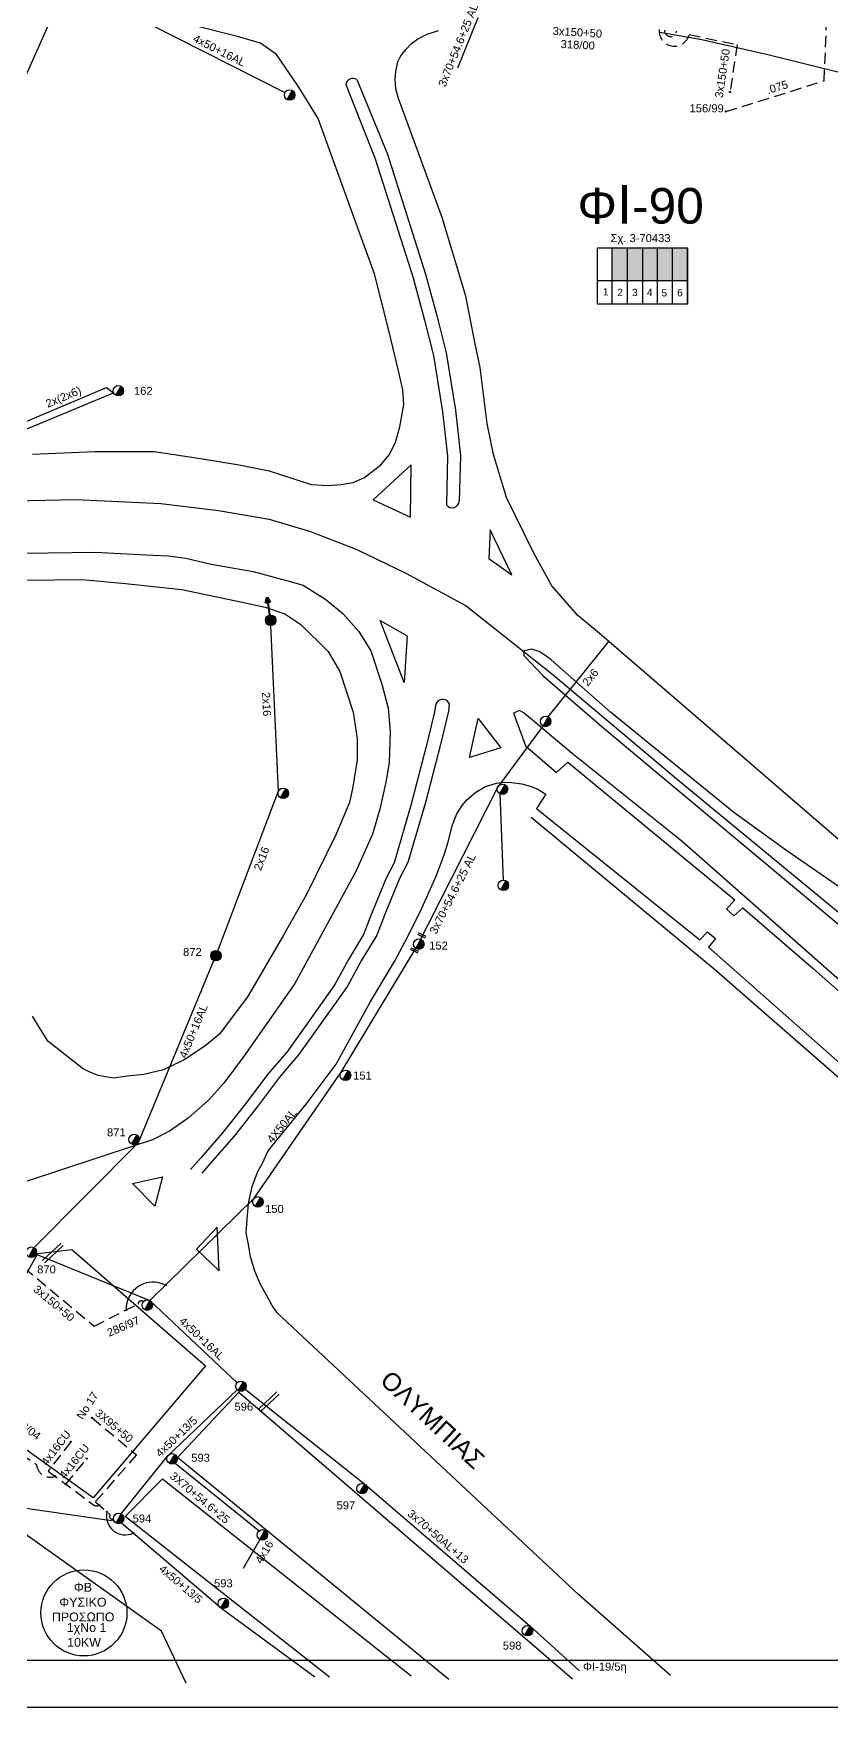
# Model space of a CAD drawing. Header units: millimetres. Extents: x 7477 to 9676, y 1828 to 2857.
# Drawn here: x 7709.5 to 7888.9, y 1836.4 to 2212.9 of the extents above; entities that cross this region are included whole.
import ezdxf
from ezdxf.enums import TextEntityAlignment as Align

# ---------------------------------------------------------------- set-up
doc = ezdxf.new("R2010")
doc.units = ezdxf.units.MM
doc.linetypes.add('DASHED', pattern=[19.05, 12.7, -6.35])
for name, color, linetype, lineweight in [('.075', 7, 'Continuous', 30), ('2x16', 7, 'Continuous', 30), ('2x6', 7, 'SYN_LINE', 30), ('3x150+50', 7, 'Continuous', 30), ('3x150+70', 7, 'Continuous', 30), ('3x70+50AL+13', 7, 'Continuous', 30), ('3x70+54.6+25 AL', 7, 'SYN_LINE', 30), ('3X95+50', 7, 'Continuous', 30), ('4x16', 7, 'Continuous', 30), ('4x16CU', 7, 'Continuous', 30), ('4x50+13_5', 7, 'Continuous', 30), ('4x50+16AL', 7, 'Continuous', 30), ('4x50AL', 7, 'Continuous', 30), ('text διευθύνσεων', 250, 'Continuous', 30), ('Υπόβαθρο ΔΕΗ', 7, 'Continuous', 30)]:
    doc.layers.add(name, color=color, linetype=linetype, lineweight=lineweight)
for name, color, linetype in [('Pillar OTE', 7, 'Continuous'), ('TEXT ΚΑΛΩΔΙΩΝ', 7, 'Continuous'), ('Άγνωστα', 7, 'Continuous'), ('Επίτονοι', 7, 'Continuous'), ('Επιγραφές - Σχήματα', 7, 'Continuous'), ('Καλώδια ΧΤ   3x150AL+50CU', 7, 'DASHED'), ('Μηχανική τομή', 7, 'Continuous'), ('Στύλος Ξύλινος', 7, 'Continuous'), ('Στύλος Ξύλινος @ 1', 7, 'Continuous'), ('Στύλος ΦΜ', 7, 'Continuous'), ('Στύλος ΦΜ @ 1', 7, 'Continuous'), ('Συνδέσεις', 7, 'Continuous'), ('Τομή', 7, 'Continuous'), ('Υπόγεια καλώδια Παροχών ΧΤ   4x50AL', 7, 'DASHED')]:
    doc.layers.add(name, color=color, linetype=linetype)
doc.styles.add('arial', font='ARIAL.TTF')
doc.styles.get("Standard").update_dxf_attribs({"font": 'ARIAL.TTF'})
doc.linetypes.add('SYN_LINE', pattern='A,0.5,-0.0001,["/\\/\\/\\/",Standard,S=0.1,R=0,X=0,Y=-0.05],-0.25', length=0.7501)

# ---------------------------------------------------------------- blocks, each defined once
blk = doc.blocks.new('ΥΠΑΡΧΩΝ ΤΣΙΜΕΝΤΕΝΙΟΣ ΣΤΥΛΟΣ')
at = {"layer": 'Στύλος ΦΜ'}
blk.add_hatch(color=7, dxfattribs=at).paths.add_polyline_path([(-1.29, -2.28, 0.574793), (2.62, 0, 0.268822), (1.3, 2.27)])
at = {"layer": 'Στύλος ΦΜ', "color": 7}
blk.add_line((-1.29, -2.28), (1.3, 2.27), dxfattribs=at)
blk.add_circle((0, 0), 2.62, dxfattribs=at)
at = {"layer": 'Στύλος ΦΜ', "flags": 4}
for tag, p in [('ΑΡΙΘΜΟΣ', (-4.68, 8.05)), ('ΤΥΠΟΣ', (-4.91, 3.03))]:
    blk.add_attdef(tag, p, '', height=4, dxfattribs=at)
blk = doc.blocks.new('ΥΠΑΡΧΩΝ ΞΥΛΙΝΟΣ ΣΤΥΛΟΣ')
at = {"layer": 'Στύλος Ξύλινος'}
h = blk.add_hatch(color=7, dxfattribs=at)
h.paths.add_polyline_path([(-2.62, 0, 0.270008), (-1.29, -2.28), (1.3, 2.27, 0.576266)])
h.paths.add_polyline_path([(-1.29, -2.28, 0.574793), (2.62, 0, 0.268822), (1.3, 2.27)])
at = {"layer": 'Στύλος Ξύλινος', "color": 7}
blk.add_line((-1.29, -2.28), (1.3, 2.27), dxfattribs=at)
blk.add_circle((0, 0), 2.62, dxfattribs=at)
at = {"layer": 'Στύλος Ξύλινος', "flags": 4}
for tag, p in [('ΑΡΙΘΜΟΣ', (-4.91, 8.6)), ('ΤΥΠΟΣ', (-4.85, 3.39))]:
    blk.add_attdef(tag, p, '', height=4, dxfattribs=at)
blk = doc.blocks.new('ΕΠΙΤΟΝΟΣ')
at = {"layer": 'Επίτονοι', "lineweight": 40, "ltscale": 40}
blk.add_hatch(color=256, dxfattribs=at).paths.add_polyline_path([(-1.13, 6.47), (0, 9.1), (1.13, 6.47)])
for p, q in [((-1.13, 6.47), (0, 9.1)), ((0, 9.1), (1.13, 6.47)), ((1.13, 6.47), (-1.13, 6.47)), ((-1.13, 6.47), (0, 6.47)), ((0, 6.47), (0, 0))]:
    blk.add_line(p, q, dxfattribs=at)
blk = doc.blocks.new('_ΣΥΝΔΕΣΗ')
at = {"layer": 'Συνδέσεις', "linetype": 'SYN_LINE', "ltscale": 40}
blk.add_hatch(color=256, dxfattribs=at).paths.add_polyline_path([(0.5, 0, 1), (-0.5, 0, 1)])
at = {"layer": 'Συνδέσεις'}
blk.add_circle((0, 0), 0.5, dxfattribs=at)
blk = doc.blocks.new('ΤΟΜΗ')
at = {"layer": 'Τομή', "ltscale": 40}
for p, q in [((-5.7, 0), (17.1, 0)), ((-5.7, -2.8), (17.1, -2.8))]:
    blk.add_line(p, q, dxfattribs=at)
blk = doc.blocks.new('ΜΗΧΑΝΙΚΗ ΤΟΜΗ')
at = {"layer": 'Μηχανική τομή', "ltscale": 40}
for p, q in [((-1.9, 0.8), (5.7, 0.8)), ((-1.9, -0.8), (5.7, -0.8))]:
    blk.add_line(p, q, dxfattribs=at)

msp = doc.modelspace()

# ---------------------------------------------------------------- hatches: boundary and pattern name
at = {"layer": 'Καλώδια ΧΤ   3x150AL+50CU', "linetype": 'DASHED', "lineweight": -3, "ltscale": 0.2}
h = msp.add_hatch(color=6, dxfattribs=at)
h.dxf.hatch_style = 1
h.paths.add_polyline_path([(7843.07, 2164.67), (7839.63, 2164.68), (7839.63, 2157.31), (7843.07, 2157.31)])
h = msp.add_hatch(color=30, dxfattribs=at)
h.dxf.hatch_style = 1
h.paths.add_polyline_path([(7843.07, 2157.31), (7846.5, 2157.31), (7846.51, 2164.67), (7843.07, 2164.67)])
h = msp.add_hatch(color=62, dxfattribs=at)
h.dxf.hatch_style = 1
h.paths.add_polyline_path([(7849.8, 2164.67), (7846.51, 2164.67), (7846.5, 2157.31), (7849.8, 2157.3)])
h = msp.add_hatch(color=1, dxfattribs=at)
h.dxf.hatch_style = 1
h.paths.add_polyline_path([(7853.1, 2164.67), (7849.8, 2164.67), (7849.8, 2157.3), (7853.1, 2157.3)])
h = msp.add_hatch(color=133, dxfattribs=at)
h.dxf.hatch_style = 1
h.paths.add_polyline_path([(7856.49, 2164.67), (7853.19, 2164.67), (7853.19, 2157.3), (7856.49, 2157.3)])

# ---------------------------------------------------------------- linework, layer by layer
at = {"layer": '.075', "color": 30, "linetype": 'DASHED', "lineweight": -3, "ltscale": 0.2}
msp.add_lwpolyline([(7865.21, 2195.33), (7887.28, 2202.23), (7887.91, 2216.54, 0.904483), (7888.38, 2217.66, -68.044172)], format="xyb", dxfattribs=at)
at = {"lineweight": -3, "ltscale": 0.2}
msp.add_circle((7720.85, 1857.65), 9.67, dxfattribs=at)
at = {"layer": '2x16', "color": 1, "linetype": 'Continuous', "lineweight": -3, "ltscale": 0.2}
msp.add_lwpolyline([(7750.99, 2006.57), (7764.64, 2042.58), (7762.9, 2079.72)], dxfattribs=at)
at = {"layer": '2x6', "color": 6, "linetype": 'SYN_LINE', "lineweight": -3, "ltscale": 15}
for points in [[(7706.59, 2123.34), (7706.46, 2125.05), (7725.9, 2133.28), (7727.52, 2132.09)], [(7706.59, 2123.34), (7727.52, 2132.09)]]:
    msp.add_lwpolyline(points, dxfattribs=at)
at = {"layer": '2x6', "color": 2, "linetype": 'SYN_LINE', "lineweight": -3, "ltscale": 15}
msp.add_lwpolyline([(7825.24, 2059.17), (7838.9, 2076.14)], dxfattribs=at)
at = {"layer": '3x150+50', "color": 1, "linetype": 'DASHED', "lineweight": -3, "ltscale": 0.2}
msp.add_lwpolyline([(7850.19, 2213.8, 0.921812), (7856.95, 2212.63), (7867.71, 2210.39), (7866.12, 2199.72)], format="xyb", dxfattribs=at)
at = {"layer": '3x150+50', "color": 6, "linetype": 'DASHED', "lineweight": -3, "ltscale": 0.2}
msp.add_lwpolyline([(7854.11, 2213.41, -0.971242), (7851.41, 2213.62, 54.270647)], format="xyb", dxfattribs=at)
at = {"layer": '3x150+50', "color": 2, "linetype": 'DASHED', "lineweight": -3, "ltscale": 0.2}
msp.add_lwpolyline([(7707.38, 1935.28), (7723.12, 1922.16), (7733.03, 1927.11, -0.632518), (7734.24, 1927.68, -259.058861)], format="xyb", dxfattribs=at)
at = {"layer": '3x150+50', "color": 30, "linetype": 'DASHED', "lineweight": -3, "ltscale": 0.2}
msp.add_lwpolyline([(7677.64, 1882.52, -0.467884), (7680.44, 1881.13), (7688.24, 1895.22), (7687, 1897.06), (7690.45, 1903.07), (7695.75, 1899.7), (7697.35, 1900.08), (7710.2, 1891.03, 0.50203), (7714.4, 1888.38, 374.388534)], format="xyb", dxfattribs=at)
at = {"layer": '3x150+70', "color": 30, "linetype": 'DASHED', "lineweight": -3, "ltscale": 0.2}
msp.add_lwpolyline([(7712.82, 1889.56), (7723.07, 1881.9, 0.337762), (7724.28, 1881.91, -0.414816)], format="xyb", dxfattribs=at)
at = {"layer": '3x70+50AL+13', "color": 85, "linetype": 'Continuous', "lineweight": -3, "ltscale": 0.2}
msp.add_lwpolyline([(7757.14, 1907.99), (7783.99, 1886.63), (7821.18, 1854.66), (7832.27, 1844.61)], dxfattribs=at)
at = {"layer": '3x70+54.6+25 AL', "color": 62, "linetype": 'SYN_LINE', "lineweight": -3, "ltscale": 15}
msp.add_lwpolyline([(7804.89, 2205.16), (7809.47, 2216.46)], dxfattribs=at)
at = {"layer": '3x70+54.6+25 AL', "color": 2, "linetype": 'SYN_LINE', "lineweight": -3, "ltscale": 15}
for points in [[(7795.77, 2007.62), (7813.83, 2043.23), (7824.08, 2057.12)], [(7814.37, 2041.87), (7815.13, 2022.47)]]:
    msp.add_lwpolyline(points, dxfattribs=at)
at = {"layer": '3x70+54.6+25 AL', "color": 30, "linetype": 'SYN_LINE', "lineweight": -3, "ltscale": 20}
msp.add_lwpolyline([(7741.37, 1891.33), (7760.23, 1876.11)], dxfattribs=at)
at = {"layer": '3X95+50', "color": 30, "linetype": 'DASHED', "lineweight": -3, "ltscale": 0.2}
msp.add_lwpolyline([(7722.68, 1901.52), (7732.67, 1893.22), (7723.44, 1882.64), (7726.77, 1879.74, 0.789295), (7727.48, 1878.77, -64.785178)], format="xyb", dxfattribs=at)
at = {"layer": '4x16', "color": 30, "linetype": 'SYN_LINE', "lineweight": -3, "ltscale": 10}
msp.add_lwpolyline([(7760.4, 1874.18), (7756.67, 1867.63)], dxfattribs=at)
at = {"layer": '4x16CU', "color": 30, "linetype": 'DASHED', "lineweight": -3, "ltscale": 0.2}
for points in [[(7717.89, 1896.15), (7712.82, 1889.56)], [(7716.82, 1886.57), (7721.47, 1892.35)]]:
    msp.add_lwpolyline(points, dxfattribs=at)
at = {"layer": '4x50+13_5', "color": 30, "linetype": 'Continuous', "lineweight": -3, "ltscale": 0.2}
for points in [[(7729.24, 1879.91), (7739.68, 1892.89), (7755.29, 1907.81)], [(7729.28, 1877.89), (7751.84, 1858.68), (7772.8, 1843.31)]]:
    msp.add_lwpolyline(points, dxfattribs=at)
at = {"layer": '4x50+16AL', "color": 27, "linetype": 'Continuous', "lineweight": -3, "ltscale": 0.2}
msp.add_lwpolyline([(7735.69, 2214.96), (7766.06, 2199.59)], dxfattribs=at)
at = {"layer": '4x50+16AL', "color": 1, "linetype": 'Continuous', "lineweight": -3, "ltscale": 0.2}
msp.add_lwpolyline([(7709.61, 1939.8), (7733.11, 1963.47), (7750.09, 2004.39)], dxfattribs=at)
at = {"layer": '4x50+16AL', "color": 30, "linetype": 'Continuous', "lineweight": -3, "ltscale": 0.2}
msp.add_lwpolyline([(7710.12, 1938.37), (7735.69, 1927.9), (7755.29, 1909.43)], dxfattribs=at)
at = {"layer": '4x50AL', "color": 2, "linetype": 'Continuous', "lineweight": -3, "ltscale": 0.2}
msp.add_lwpolyline([(7735.69, 1927.9), (7759.13, 1950.93), (7778.7, 1979.24), (7795.77, 2007.62)], dxfattribs=at)
at = {"layer": '4x50AL', "color": 5, "linetype": 'Continuous', "lineweight": -3, "ltscale": 0.2}
msp.add_lwpolyline([(7675.29, 1899.01), (7703.15, 1881.85), (7727.61, 1878.34)], dxfattribs=at)
at = {"layer": 'Pillar OTE', "lineweight": -3, "ltscale": 40}
for points in [[(7836.3, 2152.04), (7836.3, 2164.68), (7856.59, 2164.67), (7856.58, 2152.01), (7836.3, 2152.04)], [(7839.62, 2152.03), (7839.63, 2164.68)], [(7843.06, 2152.03), (7843.07, 2164.67)], [(7846.5, 2152.03), (7846.51, 2164.67)], [(7849.8, 2152.02), (7849.8, 2164.67)], [(7853.19, 2152.02), (7853.19, 2164.67)], [(7856.58, 2152.02), (7856.59, 2164.67)], [(7836.3, 2157.32), (7856.58, 2157.3)]]:
    msp.add_lwpolyline(points, dxfattribs=at)
at = {"layer": 'Επιγραφές - Σχήματα', "lineweight": -3}
msp.add_lwpolyline([(7476.75, 2855.51), (9675.5, 2855.53), (9675.51, 1836.39), (7476.75, 1836.37)], close=True, dxfattribs=at)
at = {"layer": 'Υπόβαθρο ΔΕΗ', "lineweight": -3}
for points in [[(7515.98, 2835.63), (9502.35, 2835.63), (9502.35, 1846.95), (7515.98, 1846.95)], [(7794.46, 2115.84), (7785.89, 2108.03), (7794.32, 2104.12)], [(7812.23, 2101.25), (7811.86, 2094.78), (7817.07, 2091.15)], [(7787.49, 2080.87), (7793.57, 2077.42), (7792.86, 2066.9)], [(7809.49, 2058.81), (7814.63, 2052.22), (7807.54, 2050.05)], [(7738.53, 1955.75), (7736.82, 1949.12), (7731.81, 1954.24)], [(7750.84, 1944.42), (7746.16, 1939.44), (7751.3, 1934.61)], [(7718.12, 1939.38), (7748.19, 1913.22), (7722.91, 1883.54), (7692.09, 1905.62), (7710.48, 1938.47)]]:
    msp.add_lwpolyline(points, close=True, dxfattribs=at)
for points in [[(7709.28, 2118.29), (7723.31, 2118.87), (7736.63, 2118.87), (7747.08, 2117.31), (7755.74, 2115.91), (7762.47, 2114.52), (7768.06, 2112.76), (7771.94, 2111.48), (7775.71, 2111.25), (7778.66, 2111.42), (7781.4, 2111.9), (7783.95, 2112.99), (7787.58, 2115.9), (7789.57, 2118.17), (7790.91, 2120.98), (7791.9, 2124.41), (7792.75, 2129.46), (7792.58, 2132.72), (7791.58, 2136.98), (7789.38, 2146.06), (7786.16, 2158.83), (7782.06, 2170.14), (7773.51, 2193.78), (7771.1, 2197.7), (7768.9, 2201.27), (7764.19, 2208.19), (7760.57, 2210.74), (7755.36, 2212.18), (7716.11, 2222.16), (7707.11, 2201.91)], [(7918.76, 2007.24), (7836.74, 2078), (7831.89, 2081.99), (7826.07, 2088.68), (7822.01, 2096), (7815.87, 2108.5), (7812.91, 2118.17), (7811.51, 2125.18), (7809.94, 2137.76), (7808.84, 2143.11), (7806.69, 2153.83), (7801.44, 2171.51), (7791.57, 2198.24), (7790.98, 2200.43), (7790.82, 2202.53), (7791, 2204.34), (7791.43, 2206.54), (7792.14, 2207.84), (7793.31, 2209.39), (7794.42, 2210.54), (7795.91, 2211.7), (7798.02, 2212.71), (7800.58, 2213.57)], [(7850.32, 2213.17), (7859.78, 2211.54), (7874.65, 2208.15), (7900.03, 2201.89)], [(7779.72, 2201.4), (7786.37, 2184.73), (7794.85, 2157.93), (7797.46, 2148.42), (7799.45, 2140.47), (7801.51, 2127.77), (7802.57, 2117.85), (7802.38, 2106.84), (7802.38, 2106.84)], [(7782.2, 2202.54), (7789.12, 2185.74), (7797.66, 2158.76), (7800.29, 2149.16), (7802.32, 2141.06), (7804.41, 2128.15), (7805.5, 2117.97), (7805.22, 2107.72)], [(7701.65, 2107.71), (7719.02, 2108.05), (7738.11, 2107.18), (7751.08, 2105.63), (7762.51, 2103.67), (7771.82, 2100.86), (7782.23, 2096.81), (7793.2, 2091.5), (7806.83, 2084.15), (7826.37, 2068.67), (7854.34, 2045.1), (7891.42, 2014.52), (7928.35, 1980.84), (7962.19, 1950.16), (7981.36, 1931.33), (8029.9, 1883.72)], [(7707.53, 2096), (7723.36, 2096.23), (7734.79, 2095.65), (7739.78, 2095.39), (7743.76, 2094.88), (7749.45, 2093.51), (7758.92, 2091.89), (7766.39, 2089.84), (7770.16, 2088.8), (7775.28, 2085.58), (7779.1, 2082.46), (7782.68, 2078.39), (7785.38, 2074.01), (7787.87, 2066.57), (7789.23, 2061.14), (7789.74, 2055.91), (7789.51, 2048.9), (7788.72, 2044.53), (7787.39, 2038.46), (7785.76, 2032.84), (7781.98, 2024.44), (7768.26, 1999.21), (7760.23, 1987.71), (7756.68, 1982.62), (7752.33, 1976.77), (7748.81, 1972.87), (7744.27, 1968.93), (7740.1, 1966.02), (7736.29, 1964.08), (7732.14, 1962.74), (7707.61, 1954.63)], [(7701.73, 2089.84), (7720.42, 2090.11), (7730.2, 2089.21), (7742.86, 2087.8), (7756.4, 2085.02), (7761.6, 2083.89), (7766.01, 2082.37), (7769.63, 2079.93), (7775.76, 2073.92), (7778.43, 2069.42), (7781.36, 2060.21), (7782.26, 2054.28), (7782.26, 2049.53), (7781.31, 2043.46), (7780.54, 2039.94), (7777.51, 2032.62), (7770.93, 2019.27), (7765.7, 2010.07), (7757.8, 1996.42), (7751.37, 1987.85), (7748.07, 1985.12), (7743.39, 1982.08), (7738.77, 1979.79), (7734.31, 1978.74), (7730.56, 1978.35), (7727.47, 1977.92), (7724.04, 1978.56), (7721.92, 1979.46), (7720.66, 1980), (7718.28, 1981.91), (7712.71, 1986.25), (7709.27, 1991.88)], [(7891.23, 2020.6), (7878.93, 2029.08), (7867, 2037.7), (7839.24, 2060.23), (7825.95, 2072.02), (7824.29, 2073.22), (7823.18, 2073.89), (7821.46, 2074.45), (7819.66, 2073.99), (7819.77, 2073.01), (7824.11, 2068.42), (7837.84, 2056.6), (7892.91, 2010.56)], [(7799.93, 2061.7), (7799.61, 2059.95), (7797.83, 2052.5), (7794.46, 2039.52), (7790.61, 2026.36), (7788.79, 2022.94), (7785.53, 2014.87), (7783.7, 2010.26), (7780.32, 2004.63), (7777.27, 1999), (7773.51, 1993.69), (7766.46, 1983.79), (7762.23, 1978.8), (7757.19, 1972.18), (7752.01, 1965.62), (7747.21, 1960.06), (7744.84, 1957.36)], [(7802.99, 2062.17), (7802.82, 2060.5), (7801.01, 2052.94), (7797.63, 2039.9), (7793.68, 2026.4), (7791.79, 2022.85), (7788.59, 2014.94), (7786.68, 2010.11), (7783.21, 2004.33), (7780.11, 1998.6), (7776.24, 1993.15), (7769.11, 1983.14), (7764.85, 1978.12), (7759.85, 1971.54), (7754.61, 1964.91), (7749.76, 1959.3), (7747.38, 1956.57)], [(7908.66, 1984.17), (7855.39, 2031.13), (7830.6, 2050.92), (7819.85, 2060.05), (7818.81, 2060.63), (7817.43, 2060.03), (7819.44, 2054.54), (7820.14, 2052.64), (7827.12, 2046.66), (7829.63, 2049), (7867.24, 2018.06), (7865.36, 2015.95), (7867.01, 2014.46), (7869.04, 2016.2), (7884.93, 2002.54), (7906.35, 1983.56)], [(7852.72, 1843.58), (7832.16, 1861.69), (7764.33, 1925.14), (7763.18, 1926.79), (7762.18, 1928.6), (7760.46, 1931.66), (7759.25, 1934.55), (7758.31, 1937.76), (7757.92, 1940.14), (7757.36, 1943.12), (7757.54, 1946.16), (7757.87, 1949.77), (7758.66, 1953.58), (7759.99, 1956.91), (7760.92, 1958.65), (7762.26, 1961.58), (7770.85, 1972.08), (7777.54, 1981.1), (7785.22, 1994.99), (7790.72, 2004.13), (7793.68, 2009.8), (7796.9, 2016.34), (7800.04, 2023.35), (7801.93, 2028.41), (7802.75, 2031.06), (7803.76, 2034.9), (7804.72, 2037.36), (7805.89, 2039.27), (7806.94, 2040.49), (7808.94, 2042.26), (7811.12, 2043.55), (7813.6, 2044.24), (7815.47, 2044.5), (7816.97, 2044.4), (7819.3, 2044.14), (7821.22, 2043.6), (7822.8, 2043.02), (7824.69, 2041.79), (7822.62, 2038.59), (7859.31, 2009.07), (7861.1, 2010.84), (7862.85, 2009.34), (7861.29, 2007.38), (7897.98, 1974.94)], [(7821.44, 2036.66), (7862.55, 2002.48), (7896.08, 1973.31), (7931.56, 1938.58), (7964.29, 1907.63), (7993.1, 1879.72)], [(7802.94, 1842.65), (7741.86, 1892.58), (7755.7, 1907.27), (7830.72, 1842.79)], [(7743.88, 1841.85), (7738.33, 1853.57), (7684.56, 1891.78), (7656.82, 1843.3)], [(7776.08, 1843.23), (7730.11, 1879.3), (7738.55, 1887.81), (7794.41, 1843.48)]]:
    msp.add_lwpolyline(points, dxfattribs=at)
for centre, radius, start, end in [((7781.33, 2201.13), 1.65, 58.3564, 169.4578), ((7803.64, 2107.8), 1.58, 217.3867, 356.9454), ((7801.52, 2061.54), 1.6, 23.1445, 174.3977), ((7736.42, 1925.98), 6.08, 62.5249, 181.9729), ((7730.13, 1879.42), 4.22, 166.6495, 295.6302)]:
    msp.add_arc(centre, radius, start, end, dxfattribs=at)

# ---------------------------------------------------------------- block references
at = {"layer": 'Επίτονοι', "lineweight": -3, "xscale": 0.4499999999998181, "yscale": 0.4499999999998181, "zscale": 0.4499999999998181, "rotation": 7.520065491785487}
msp.add_blockref('ΕΠΙΤΟΝΟΣ', (7762.58, 2082.04), dxfattribs=at)
at = {"layer": 'Μηχανική τομή', "lineweight": -3, "xscale": 0.2499999999999463, "yscale": 0.2499999999999463, "zscale": 0.4999999999999997, "rotation": 154.8782407073593}
for p in [(7795.66, 2006.41), (7797.32, 2009.8)]:
    msp.add_blockref('ΜΗΧΑΝΙΚΗ ΤΟΜΗ', p, dxfattribs=at)
at = {"layer": 'Στύλος Ξύλινος @ 1', "lineweight": -3, "ltscale": 40, "xscale": 0.4499999999998181, "yscale": 0.4499999999998181, "zscale": 0.4499999999998181}
msp.add_blockref('ΥΠΑΡΧΩΝ ΞΥΛΙΝΟΣ ΣΤΥΛΟΣ', (7762.85, 2080.9), dxfattribs=at)
at = {"layer": 'Στύλος Ξύλινος @ 1', "lineweight": -3, "ltscale": 40}
ref = msp.add_blockref('ΥΠΑΡΧΩΝ ΞΥΛΙΝΟΣ ΣΤΥΛΟΣ', (7750.54, 2005.48), dxfattribs=dict(at, xscale=0.4499999999998181, yscale=0.4499999999998181, zscale=0.4499999999998181))
ref.add_attrib('ΑΡΙΘΜΟΣ', '872', (7743.15, 2005.4), dxfattribs={"layer": 'Στύλος Ξύλινος', "height": 1.8, "flags": 4})
at = {"layer": 'Στύλος ΦΜ @ 1', "lineweight": -3, "ltscale": 40}
for p, xscale, yscale, zscale in [((7767.12, 2199.06), 0.4499999999998181, 0.4499999999998181, 0.4499999999998181), ((7824.66, 2058.15), 0.4499999999998181, 0.4499999999998181, 0.4499999999998181), ((7765.66, 2041.99), 0.449999999999818, 0.449999999999818, 0.449999999999818), ((7814.96, 2042.9), 0.449999999999818, 0.449999999999818, 0.449999999999818), ((7815.17, 2021.29), 0.449999999999818, 0.449999999999818, 0.449999999999818), ((7735.1, 1926.87), 0.449999999999818, 0.449999999999818, 0.449999999999818), ((7760.98, 1875.21), 0.449999999999818, 0.449999999999818, 0.449999999999818)]:
    msp.add_blockref('ΥΠΑΡΧΩΝ ΤΣΙΜΕΝΤΕΝΙΟΣ ΣΤΥΛΟΣ', p, dxfattribs=dict(at, xscale=xscale, yscale=yscale, zscale=zscale))
ref = msp.add_blockref('ΥΠΑΡΧΩΝ ΤΣΙΜΕΝΤΕΝΙΟΣ ΣΤΥΛΟΣ', (7728.61, 2132.54), dxfattribs=dict(at, xscale=0.4499999999998181, yscale=0.4499999999998181, zscale=0.4499999999998181))
ref.add_attrib('ΤΥΠΟΣ', '162', (7732.11, 2131.62), dxfattribs={"layer": 'Στύλος ΦΜ', "height": 1.8, "rotation": 360, "flags": 4})
ref = msp.add_blockref('ΥΠΑΡΧΩΝ ΤΣΙΜΕΝΤΕΝΙΟΣ ΣΤΥΛΟΣ', (7796.15, 2008.07), dxfattribs=dict(at, xscale=0.4499999999998334, yscale=0.4499999999998334, zscale=0.4499999999998334))
ref.add_attrib('ΤΥΠΟΣ', '152', (7798.49, 2006.85), dxfattribs={"layer": 'Στύλος ΦΜ', "height": 1.8, "rotation": 360, "flags": 4})
ref = msp.add_blockref('ΥΠΑΡΧΩΝ ΤΣΙΜΕΝΤΕΝΙΟΣ ΣΤΥΛΟΣ', (7779.66, 1978.56), dxfattribs=dict(at, xscale=0.4499999999997807, yscale=0.4499999999997807, zscale=0.4499999999997807))
ref.add_attrib('ΤΥΠΟΣ', '151', (7781.39, 1977.62), dxfattribs={"layer": 'Στύλος ΦΜ', "height": 1.8, "rotation": 360, "flags": 4})
ref = msp.add_blockref('ΥΠΑΡΧΩΝ ΤΣΙΜΕΝΤΕΝΙΟΣ ΣΤΥΛΟΣ', (7732.13, 1964.13), dxfattribs=dict(at, xscale=0.449999999999818, yscale=0.449999999999818, zscale=0.449999999999818))
ref.add_attrib('ΑΡΙΘΜΟΣ', '871', (7726.04, 1964.84), dxfattribs={"layer": 'Στύλος ΦΜ', "height": 1.8, "rotation": 360, "flags": 4})
ref = msp.add_blockref('ΥΠΑΡΧΩΝ ΤΣΙΜΕΝΤΕΝΙΟΣ ΣΤΥΛΟΣ', (7759.97, 1950.1), dxfattribs=dict(at, xscale=0.449999999999818, yscale=0.449999999999818, zscale=0.449999999999818))
ref.add_attrib('ΑΡΙΘΜΟΣ', '150', (7761.58, 1947.61), dxfattribs={"layer": 'Στύλος ΦΜ', "height": 1.8, "rotation": 360, "flags": 4})
ref = msp.add_blockref('ΥΠΑΡΧΩΝ ΤΣΙΜΕΝΤΕΝΙΟΣ ΣΤΥΛΟΣ', (7709.02, 1938.78), dxfattribs=dict(at, xscale=0.449999999999818, yscale=0.449999999999818, zscale=0.449999999999818))
ref.add_attrib('ΤΥΠΟΣ', '870', (7710.35, 1934.02), dxfattribs={"layer": 'Στύλος ΦΜ', "height": 1.8, "rotation": 360, "flags": 4})
ref = msp.add_blockref('ΥΠΑΡΧΩΝ ΤΣΙΜΕΝΤΕΝΙΟΣ ΣΤΥΛΟΣ', (7756.15, 1908.63), dxfattribs=dict(at, xscale=0.449999999999818, yscale=0.449999999999818, zscale=0.449999999999818))
ref.add_attrib('ΑΡΙΘΜΟΣ', '596', (7754.7, 1903.14), dxfattribs={"layer": 'Στύλος ΦΜ', "height": 1.8, "rotation": 360, "flags": 4})
ref = msp.add_blockref('ΥΠΑΡΧΩΝ ΤΣΙΜΕΝΤΕΝΙΟΣ ΣΤΥΛΟΣ', (7740.69, 1892.29), dxfattribs=dict(at, xscale=0.449999999999818, yscale=0.449999999999818, zscale=0.449999999999818))
ref.add_attrib('ΤΥΠΟΣ', '593', (7744.99, 1891.65), dxfattribs={"layer": 'Στύλος ΦΜ', "height": 1.8, "rotation": 360, "flags": 4})
ref = msp.add_blockref('ΥΠΑΡΧΩΝ ΤΣΙΜΕΝΤΕΝΙΟΣ ΣΤΥΛΟΣ', (7783.41, 1885.61), dxfattribs=dict(at, xscale=0.449999999999818, yscale=0.449999999999818, zscale=0.449999999999818))
ref.add_attrib('ΤΥΠΟΣ', '597', (7777.66, 1880.95), dxfattribs={"layer": 'Στύλος ΦΜ', "height": 1.8, "rotation": 360, "flags": 4})
ref = msp.add_blockref('ΥΠΑΡΧΩΝ ΤΣΙΜΕΝΤΕΝΙΟΣ ΣΤΥΛΟΣ', (7728.65, 1878.89), dxfattribs=dict(at, xscale=0.449999999999818, yscale=0.449999999999818, zscale=0.449999999999818))
ref.add_attrib('ΤΥΠΟΣ', '594', (7731.8, 1877.98), dxfattribs={"layer": 'Στύλος ΦΜ', "height": 1.8, "rotation": 360, "flags": 4})
ref = msp.add_blockref('ΥΠΑΡΧΩΝ ΤΣΙΜΕΝΤΕΝΙΟΣ ΣΤΥΛΟΣ', (7752.22, 1859.8), dxfattribs=dict(at, xscale=0.449999999999818, yscale=0.449999999999818, zscale=0.449999999999818))
ref.add_attrib('ΑΡΙΘΜΟΣ', '593', (7750.11, 1863.42), dxfattribs={"layer": 'Στύλος ΦΜ', "height": 1.8, "rotation": 360, "flags": 4})
ref = msp.add_blockref('ΥΠΑΡΧΩΝ ΤΣΙΜΕΝΤΕΝΙΟΣ ΣΤΥΛΟΣ', (7820.59, 1853.64), dxfattribs=dict(at, xscale=0.449999999999818, yscale=0.449999999999818, zscale=0.449999999999818))
ref.add_attrib('ΤΥΠΟΣ', '598', (7815.04, 1849.4), dxfattribs={"layer": 'Στύλος ΦΜ', "height": 1.8, "flags": 4})
at = {"layer": 'Συνδέσεις', "lineweight": -3, "xscale": 0.25, "yscale": 0.25, "zscale": 0.25}
for p in [(7866.13, 2199.72), (7865.21, 2195.34), (7739.23, 1931.38), (7730.34, 1925.77), (7722.68, 1901.52), (7717.89, 1896.16), (7721.47, 1892.36), (7714.4, 1888.38), (7716.82, 1886.57), (7724.28, 1881.91), (7726.02, 1880.4), (7731.97, 1875.61)]:
    msp.add_blockref('_ΣΥΝΔΕΣΗ', p, dxfattribs=at)
at = {"layer": 'Τομή', "lineweight": -3, "xscale": 0.2499999999999996, "yscale": 0.2499999999999996, "zscale": 0.2499999999999996, "rotation": 223.1688411011864}
for p in [(7715.15, 1939.3), (7763.7, 1905.88)]:
    msp.add_blockref('ΤΟΜΗ', p, dxfattribs=at)

# ---------------------------------------------------------------- texts
at = {"lineweight": -3, "ltscale": 30, "char_height": 1.63, "width": 11.2573, "attachment_point": 1}
for s, insert in [('1', (7837.54, 2155.6)), ('2', (7840.78, 2155.46)), ('3', (7844.11, 2155.46)), ('4', (7847.42, 2155.46)), ('5', (7850.72, 2155.38)), ('6', (7854.24, 2155.41))]:
    msp.add_mtext(s, dxfattribs=dict(at, insert=insert))
at = {"layer": 'text διευθύνσεων', "color": 7, "lineweight": -3, "ltscale": 40, "insert": (7789.9, 1912.5), "char_height": 4, "width": 94.4586, "attachment_point": 1, "rotation": 317.1792, "style": 'arial'}
msp.add_mtext('OΛYMΠIAΣ', dxfattribs=at)
at = {"layer": 'TEXT ΚΑΛΩΔΙΩΝ', "linetype": 'Continuous', "lineweight": -3, "ltscale": 0.2}
for s, rotation, p in [('3x70+54.6+25 AL', 67.9202, (7805.01, 2210.25)), ('3x150+50', 356.6264, (7831.81, 2213.16)), ('4x50+16AL', 333.1656, (7751.3, 2209.08)), ('3x150+50', 81.5744, (7864.41, 2203.92)), ('.075', 17.3459, (7876.75, 2200.82)), ('2x(2x6)', 22.9418, (7716.25, 2131.15)), ('2x6', 51.1688, (7834.73, 2068.08)), ('2x16', 272.675, (7761.93, 2062.03)), ('2x16', 69.2512, (7760.78, 2027.31)), ('3x70+54.6+25 AL', 63.1093, (7803.76, 2019.4)), ('4x50+16AL', 67.4566, (7745.45, 1988.51)), ('3x150+50', 320.1831, (7714.14, 1927.3)), ('4x50+16AL', 316.7156, (7747.38, 1919.36)), ('3X95+50', 320.2475, (7727.65, 1899.73)), ('4x50+13/5', 43.6944, (7741.66, 1897.28)), ('4x16CU', 52.4482, (7714.56, 1894.78)), ('4x16CU', 51.2052, (7718.68, 1891.75)), ('3X70+54.6+25', 320.2475, (7746.92, 1883.56)), ('3x70+50AL+13', 319.317, (7800.49, 1874.82)), ('4x16', 59.0807, (7761.4, 1871.34)), ('4x50+13/5', 319.5879, (7742.65, 1864.14))]:
    msp.add_text(s, height=1.8, rotation=rotation, dxfattribs=at).set_placement(p, align=Align.MIDDLE_CENTER)
at = {"layer": 'Άγνωστα', "lineweight": -3, "ltscale": 40, "char_height": 1.8, "width": 27.758, "attachment_point": 1, "style": 'arial'}
for s, insert, rotation in [('318/00', (7828.1, 2211.44), 357), ('156/99', (7857.03, 2196.98), 359.7535), ('286/97', (7725.82, 1921.39), 23.2311), ('No 17', (7719.07, 1901.96), 57.1854), ('160/04', (7705.18, 1902.45), 323.6208)]:
    msp.add_mtext(s, dxfattribs=dict(at, insert=insert, rotation=rotation))
at = {"layer": 'Άγνωστα', "lineweight": -3, "ltscale": 40, "insert": (7839.26, 2167.77), "char_height": 1.8, "width": 27.758, "attachment_point": 1, "style": 'arial'}
msp.add_mtext('Σχ. 3-70433', dxfattribs=at)
at = {"layer": 'Άγνωστα', "lineweight": -3, "ltscale": 40, "insert": (7833.08, 1846.47), "char_height": 1.8, "width": 27.758, "attachment_point": 1, "line_spacing_factor": 3, "style": 'arial'}
msp.add_mtext('ΦI-19/5η', dxfattribs=at)
at = {"layer": 'Υπόβαθρο ΔΕΗ', "lineweight": -3, "attachment_point": 1}
for s, insert, char_height, width in [('Φ{\\H1.0833x;I}-90', (7831.81, 2178.79), 8, 84.6573), ('{\\W8.64836; }ΦΒ \\P{\\W4.42067; }ΦΥΣΙΚΟ \\P{\\W2.28183; }ΠΡΟΣΩΠΟ', (7711.88, 1864.41), 2, 17.2548), ('{\\W5.64925; }1χΝο 1\\P{\\W5.75643; }10KW', (7712.61, 1855.37), 2, 17.2548)]:
    msp.add_mtext(s, dxfattribs=dict(at, insert=insert, char_height=char_height, width=width))
at = {"layer": 'Υπόγεια καλώδια Παροχών ΧΤ   4x50AL', "lineweight": -3, "ltscale": 0.2, "insert": (7761.81, 1964.3), "char_height": 1.8, "width": 27.758, "attachment_point": 1, "rotation": 50.7086, "style": 'arial'}
msp.add_mtext('4X50AL', dxfattribs=at)

doc.saveas('drawing.dxf')
